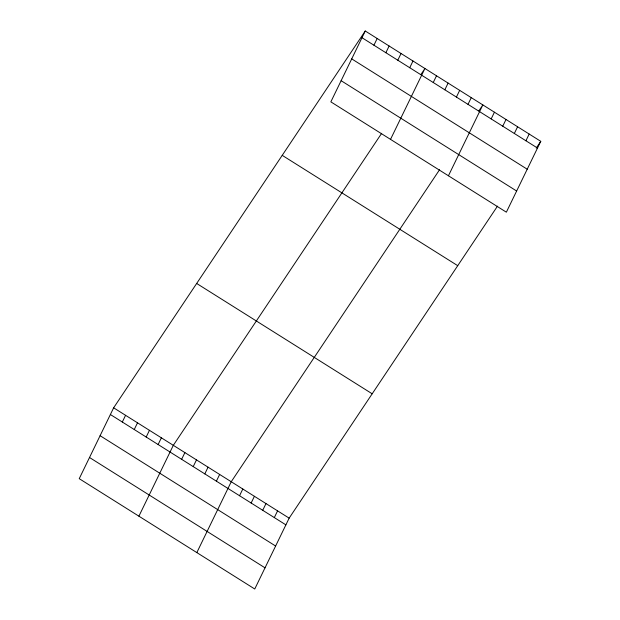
<?xml version="1.0" encoding="UTF-8"?>
<svg xmlns="http://www.w3.org/2000/svg" width="620" height="620" viewBox="0 0 620 620"><rect width="100%" height="100%" fill="white"/><g stroke="black" fill="none" stroke-linecap="round" stroke-linejoin="round"><path stroke-width="0.93" d="M365.25 31L330.847 101.858L506.362 212.187L540.764 141.329L365.25 31L113.638 407.813L79.236 478.671L254.75 589L289.153 518.142L497.488 206.142M122.318 422.026L125.573 415.315M134.253 429.528L137.508 422.817M146.188 437.038L149.443 430.319M158.123 444.54L161.378 437.821M138.911 516.181L173.313 445.323L381.649 133.323M373.93 45.221L377.185 38.502M181.637 459.319L184.9 452.608M385.865 52.723L389.12 46.004M193.223 466.604L196.486 459.885M397.792 60.225L401.055 53.506M204.809 473.889L208.064 467.17M409.727 67.727L412.99 61.008M216.388 481.167L219.651 474.455M390.522 139.368L424.925 68.51L420.903 74.54M196.827 552.591L231.237 481.732L439.572 169.733M433.248 82.507L436.511 75.795M239.56 495.729L242.815 489.017M444.835 89.791L448.097 83.08M251.139 503.014L254.401 496.295M456.421 97.077L459.676 90.357M262.725 510.299L265.988 503.579M467.999 104.354L471.262 97.642M274.311 517.576L277.574 510.864M448.438 175.778L482.848 104.919L478.818 110.949M491.172 118.916L494.427 112.205M502.75 126.201L506.013 119.49M514.337 133.486L517.599 126.767M525.923 140.763L529.178 134.052M536.238 148.118L540.764 141.329M361.995 37.712L537.501 148.048M351.711 58.885L527.225 169.214M341.124 80.693L516.638 191.022M282.224 155.349L457.731 265.678M196.672 283.464L372.186 393.793M113.638 407.813L289.153 518.142M110.383 414.524L285.89 524.861M100.099 435.697L275.613 546.026M89.513 457.498L265.027 567.835"/></g></svg>
